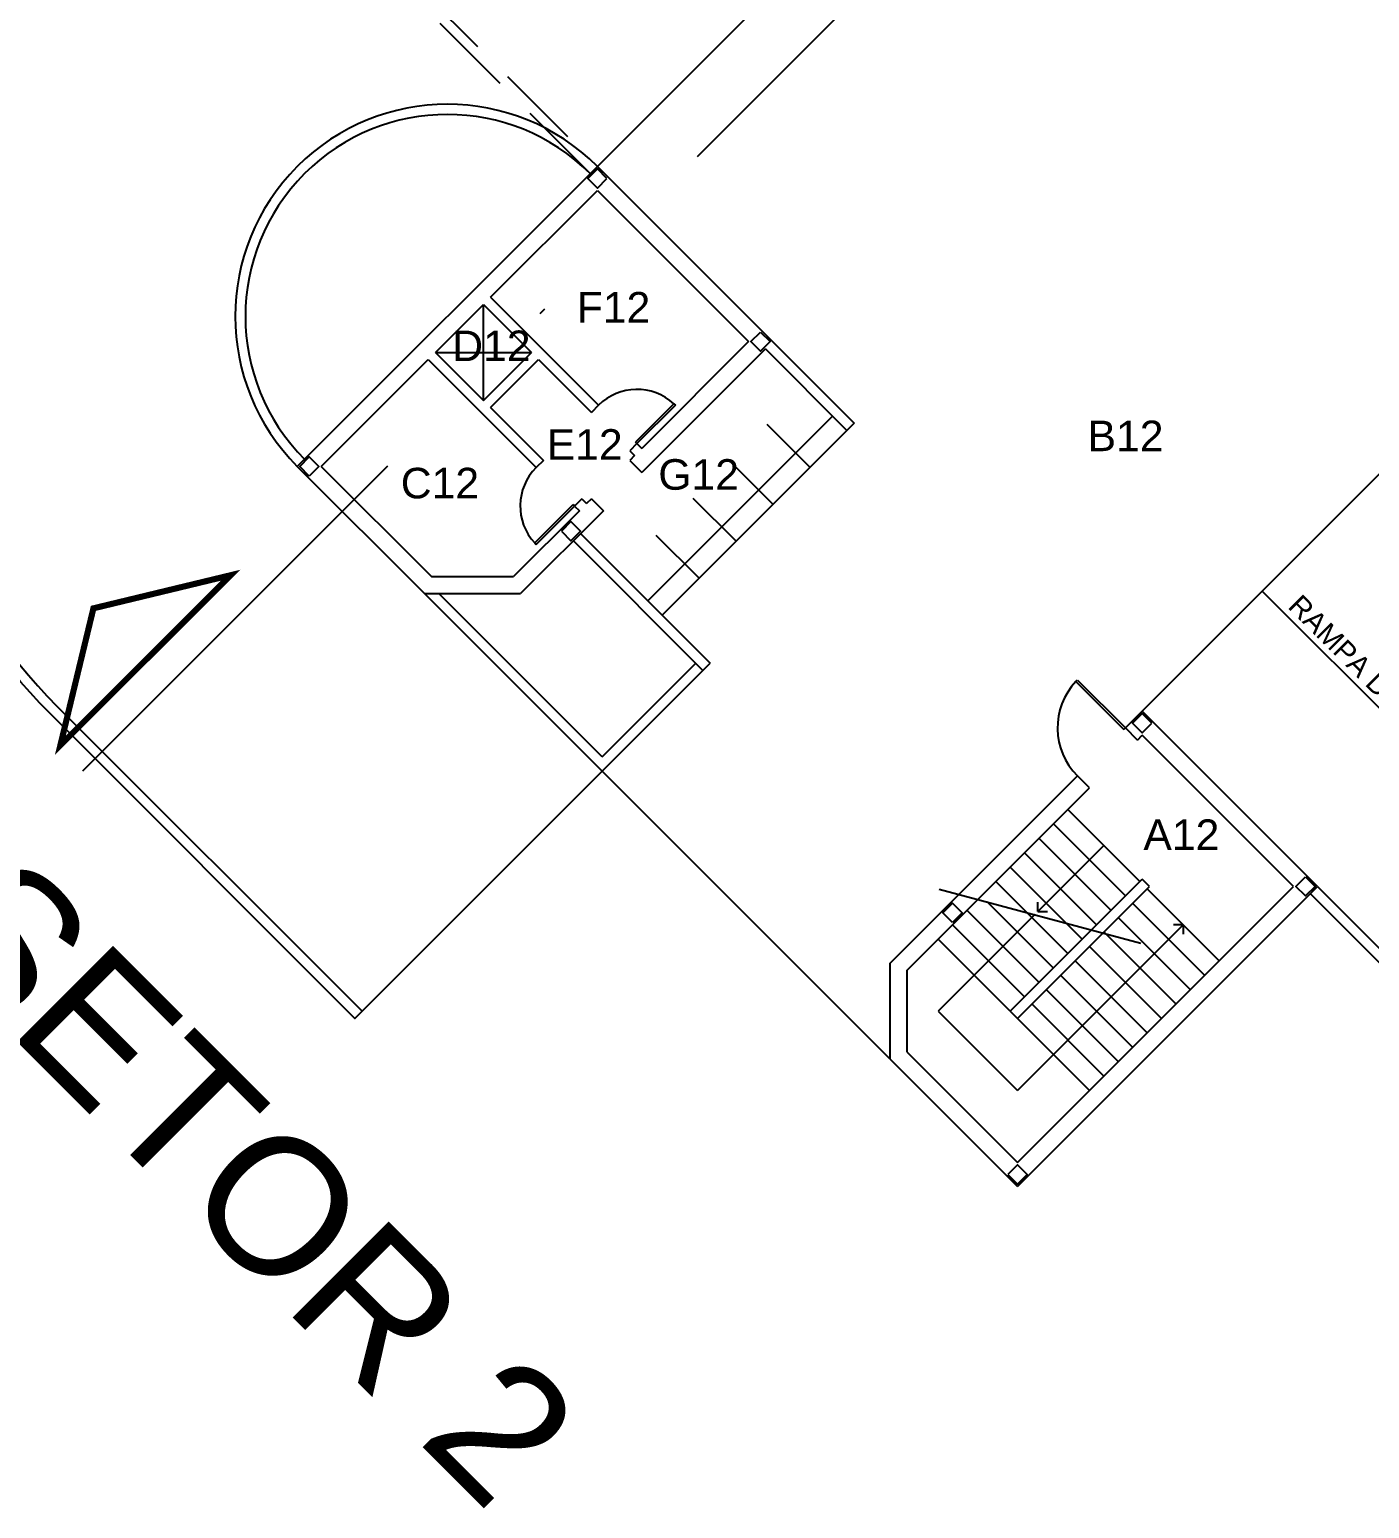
# Model space of a CAD drawing. Extents: x 652 to 872, y -56 to 210.
# Drawn here: x 721.73 to 741.47, y 77.65 to 99.44 of the extents above; entities that cross this region are included whole.
import ezdxf

# ---------------------------------------------------------------- set-up
doc = ezdxf.new("R2010")
doc.units = 0
doc.header["$LTSCALE"] = 2
doc.linetypes.add('DASHDOT2', pattern=[12.7, 6.35, -3.175, 0, -3.175])
doc.linetypes.add('HIDDEN', pattern=[0.375, 0.25, -0.125])
for name, color, linetype in [('01', 1, 'CONTINUOUS'), ('06', 6, 'CONTINUOUS'), ('DIVISÓRIAS-ARY', 2, 'CONTINUOUS'), ('ESCADA-ARY', 7, 'CONTINUOUS'), ('ESQUADRIA-ARY', 2, 'CONTINUOUS'), ('INDIC-CORTE-TBS', 4, 'DASHDOT2'), ('INDICAÇÕES-ARY', 2, 'CONTINUOUS'), ('PAREDE-ALTA-ARY', 1, 'CONTINUOUS'), ('PILARES-SECUND-ARY', 5, 'CONTINUOUS'), ('RAMPA-ARY', 2, 'CONTINUOUS'), ('RAMPA-INT-ARY', 7, 'CONTINUOUS'), ('RAMPA-PROJ-ARY', 7, 'HIDDEN'), ('TEXTO-PB-COR-ARY', 12, 'CONTINUOUS'), ('TEXTOG-EP-ARY', 11, 'CONTINUOUS')]:
    doc.layers.add(name, color=color, linetype=linetype)
doc.styles.add('ARIAL', font='arial.ttf', dxfattribs={"height": 0.5})

msp = doc.modelspace()

# ---------------------------------------------------------------- linework, layer by layer
at = {"layer": '01', "ltscale": 0.5}
for p, q in [((728.524, 95.494), (730.115, 93.903)), ((728.418, 95.388), (729.125, 94.681)), ((727.605, 94.575), (729.196, 92.984)), ((727.711, 94.681), (728.418, 93.974)), ((729.231, 94.575), (730.009, 93.797)), ((728.524, 93.868), (729.302, 93.09)), ((730.681, 93.337), (730.751, 93.267)), ((730.575, 93.231), (730.645, 93.161)), ((729.761, 92.418), (729.832, 92.347)), ((729.867, 92.524), (729.938, 92.453))]:
    msp.add_line(p, q, dxfattribs=at)
at = {"layer": '06', "ltscale": 0.5}
for p, q in [((736.586, 86.444), (736.586, 86.584)), ((736.586, 86.444), (736.726, 86.444)), ((738.724, 86.249), (738.584, 86.249)), ((738.724, 86.249), (738.724, 86.109))]:
    msp.add_line(p, q, dxfattribs=at)
at = {"layer": 'DIVISÓRIAS-ARY'}
for p, q in [((731.225, 93.924), (730.659, 93.359)), ((731.246, 93.903), (730.681, 93.337)), ((731.225, 93.924), (731.246, 93.903)), ((730.681, 93.337), (730.659, 93.359)), ((729.175, 91.874), (729.74, 92.439)), ((729.196, 91.853), (729.761, 92.418)), ((729.761, 92.418), (729.74, 92.439)), ((729.175, 91.874), (729.196, 91.853)), ((737.147, 89.833), (737.169, 89.855)), ((737.147, 89.833), (737.854, 89.127)), ((737.169, 89.855), (737.875, 89.148)), ((737.875, 89.148), (737.854, 89.127))]:
    msp.add_line(p, q, dxfattribs=at)
at = {"layer": 'DIVISÓRIAS-ARY', "color": 7, "ltscale": 0.5}
for centre, radius, start, end in [((730.681, 93.337), 0.8, 47.1491, 135), ((729.761, 92.418), 0.8, 135, 222.8509), ((737.875, 89.148), 1, 136.7191, 225)]:
    msp.add_arc(centre, radius, start, end, dxfattribs=at)
at = {"layer": 'ESCADA-ARY'}
msp.add_line((730.168, 88.511), (726.632, 84.976), dxfattribs=at)
at = {"layer": 'ESQUADRIA-ARY'}
for p, q in [((733.562, 93.744), (730.84, 91.022)), ((733.774, 93.532), (731.052, 90.809)), ((732.593, 93.624), (733.23, 92.987)), ((732.049, 93.079), (732.685, 92.443)), ((731.504, 92.535), (732.141, 91.898)), ((730.96, 91.99), (731.596, 91.354))]:
    msp.add_line(p, q, dxfattribs=at)
at = {"layer": 'INDIC-CORTE-TBS', "ltscale": 0.5}
msp.add_line((722.52, 88.518), (826.519, 192.516), dxfattribs=at)
at = {"layer": 'INDIC-CORTE-TBS', "linetype": 'Continuous', "ltscale": 0.5, "const_width": 0.0899}
msp.add_lwpolyline([(724.693, 91.398), (722.675, 90.911), (722.188, 88.893)], close=True, dxfattribs=at)
at = {"layer": 'INDICAÇÕES-ARY', "ltscale": 0.5}
for p, q in [((728.418, 93.974), (728.418, 95.388)), ((727.711, 94.681), (729.125, 94.681)), ((736.586, 86.444), (737.557, 87.415)), ((736.54, 86.399), (735.118, 84.976)), ((738.724, 86.249), (736.284, 83.809)), ((735.118, 84.976), (736.284, 83.809))]:
    msp.add_line(p, q, dxfattribs=at)
at = {"layer": 'INDICAÇÕES-ARY'}
msp.add_line((735.13, 86.776), (738.102, 85.98), dxfattribs=at)
at = {"layer": 'PAREDE-ALTA-ARY'}
for p, q in [((725.678, 93.001), (730.097, 97.421)), ((730.097, 97.421), (733.88, 93.638)), ((728.524, 95.494), (730.097, 97.067)), ((730.097, 97.067), (732.325, 94.84)), ((727.711, 94.681), (728.418, 95.388)), ((732.325, 94.84), (730.751, 93.267)), ((726.031, 93.001), (727.605, 94.575)), ((728.418, 93.974), (729.125, 94.681)), ((728.524, 93.868), (729.231, 94.575)), ((732.572, 94.734), (730.751, 92.913)), ((732.572, 94.734), (733.774, 93.532)), ((730.115, 93.903), (730.009, 93.797)), ((733.88, 93.638), (733.774, 93.532)), ((730.681, 93.337), (730.575, 93.231)), ((729.302, 93.09), (729.196, 92.984)), ((730.645, 93.161), (730.575, 93.09)), ((730.575, 93.09), (730.751, 92.913)), ((725.678, 93.001), (727.552, 91.128)), ((726.031, 93.001), (727.655, 91.378)), ((729.867, 92.524), (729.761, 92.418)), ((730.009, 92.524), (729.938, 92.453)), ((730.009, 92.524), (730.186, 92.347)), ((729.832, 92.347), (728.862, 91.378)), ((730.186, 92.347), (728.966, 91.128)), ((729.85, 92.012), (731.759, 90.102)), ((729.744, 91.905), (731.653, 89.996)), ((727.655, 91.378), (728.862, 91.378)), ((727.552, 91.128), (728.966, 91.128)), ((731.653, 89.996), (731.759, 90.102)), ((737.875, 89.148), (738.123, 89.395)), ((740.704, 86.814), (738.123, 89.395)), ((738.052, 88.971), (737.875, 89.148)), ((738.052, 88.971), (738.123, 89.042)), ((740.35, 86.814), (738.123, 89.042)), ((734.411, 85.683), (737.168, 88.441)), ((734.661, 85.579), (737.345, 88.264)), ((737.345, 88.264), (737.168, 88.441)), ((736.178, 84.976), (738.123, 86.92)), ((736.284, 82.748), (740.35, 86.814)), ((740.704, 86.814), (736.284, 82.395)), ((736.284, 84.87), (738.229, 86.814)), ((736.284, 82.748), (740.35, 86.814)), ((738.229, 86.814), (738.123, 86.92)), ((734.411, 84.269), (734.411, 85.683)), ((734.661, 84.372), (734.661, 85.579)), ((736.178, 84.976), (736.284, 84.87)), ((734.661, 84.372), (736.284, 82.748)), ((734.411, 84.269), (736.284, 82.395))]:
    msp.add_line(p, q, dxfattribs=at)
at = {"layer": 'PILARES-SECUND-ARY'}
for points in [[(730.239, 97.244), (730.097, 97.386), (729.956, 97.244), (730.097, 97.103)], [(732.501, 94.981), (732.643, 94.84), (732.501, 94.699), (732.36, 94.84)], [(725.855, 92.86), (725.713, 93.001), (725.855, 93.143), (725.996, 93.001)], [(729.567, 92.047), (729.708, 91.905), (729.85, 92.047), (729.708, 92.188)], [(738.264, 89.218), (738.123, 89.36), (737.981, 89.218), (738.123, 89.077)], [(740.527, 86.956), (740.668, 86.814), (740.527, 86.673), (740.386, 86.814)], [(735.33, 86.284), (735.188, 86.425), (735.33, 86.567), (735.471, 86.425)], [(736.143, 82.572), (736.284, 82.43), (736.426, 82.572), (736.284, 82.713)]]:
    msp.add_lwpolyline(points, close=True, dxfattribs=at)
at = {"layer": 'RAMPA-ARY'}
for p, q in [((730.097, 97.421), (733.633, 100.956)), ((738.123, 89.395), (741.658, 92.931)), ((727.552, 91.128), (730.168, 88.511)), ((730.168, 88.723), (727.764, 91.128)), ((730.168, 88.723), (731.547, 90.102)), ((730.168, 88.511), (731.653, 89.996)), ((734.411, 84.269), (730.168, 88.511))]:
    msp.add_line(p, q, dxfattribs=at)
msp.add_lwpolyline([(733.633, 100.956, 1), (722.142, 89.466), (726.632, 84.976), (726.526, 84.87), (722.036, 89.36, -1), (733.739, 101.062)], format="xyb", dxfattribs=at)
for points in [[(740.704, 86.814), (746.104, 81.414)], [(746.059, 81.247), (740.598, 86.708)]]:
    msp.add_lwpolyline(points, dxfattribs=at)
for radius in [3.125, 2.975]:
    msp.add_arc((727.888, 95.211), radius, 45, 225, dxfattribs=at)
at = {"layer": 'RAMPA-INT-ARY'}
for p, q in [((739.891, 91.163), (746.589, 84.465)), ((738.088, 86.885), (737.027, 87.946)), ((737.875, 86.673), (736.815, 87.734)), ((737.663, 86.461), (736.603, 87.521)), ((737.451, 86.249), (736.39, 87.309)), ((737, 86.275), (736.178, 87.097)), ((736.421, 86.431), (735.966, 86.885)), ((738.194, 86.779), (739.254, 85.718)), ((736.815, 85.612), (735.841, 86.586)), ((737.981, 86.567), (739.042, 85.506)), ((736.603, 85.4), (735.542, 86.461)), ((737.027, 85.824), (736.421, 86.431)), ((737.769, 86.355), (738.83, 85.294)), ((736.39, 85.188), (735.33, 86.249)), ((737.239, 86.036), (737, 86.275)), ((737.557, 86.143), (738.618, 85.082)), ((736.178, 84.976), (735.118, 86.036)), ((737.345, 85.93), (738.406, 84.87)), ((737.133, 85.718), (738.194, 84.658)), ((736.921, 85.506), (737.981, 84.445)), ((736.709, 85.294), (737.769, 84.233)), ((736.497, 85.082), (737.557, 84.021)), ((736.284, 84.87), (737.345, 83.809))]:
    msp.add_line(p, q, dxfattribs=at)
at = {"layer": 'RAMPA-PROJ-ARY', "linetype": 'HIDDEN', "ltscale": 2.5}
for points in [[(729.991, 97.315), (724.645, 102.661)], [(724.794, 102.724), (730.097, 97.421)]]:
    msp.add_lwpolyline(points, dxfattribs=at)

# ---------------------------------------------------------------- texts
at = {"layer": 'TEXTO-PB-COR-ARY', "style": 'ARIAL'}
for s, p in [('F12', (729.794, 95.121)), ('D12', (727.96, 94.553)), ('E12', (729.351, 93.1)), ('B12', (737.318, 93.226)), ('G12', (730.995, 92.658)), ('C12', (727.202, 92.531)), ('A12', (738.14, 87.351))]:
    msp.add_text(s, height=0.45, dxfattribs=at).set_placement(p)
msp.add_text('RAMPA DE ACESSO ÀS ARQUIBANCADAS', height=0.3, rotation=315, dxfattribs=at).set_placement((740.254, 90.925))
at = {"layer": 'TEXTOG-EP-ARY', "style": 'ARIAL'}
msp.add_text('SETOR 2', height=2, rotation=315, dxfattribs=at).set_placement((720.071, 86.004))

doc.saveas('drawing.dxf')
